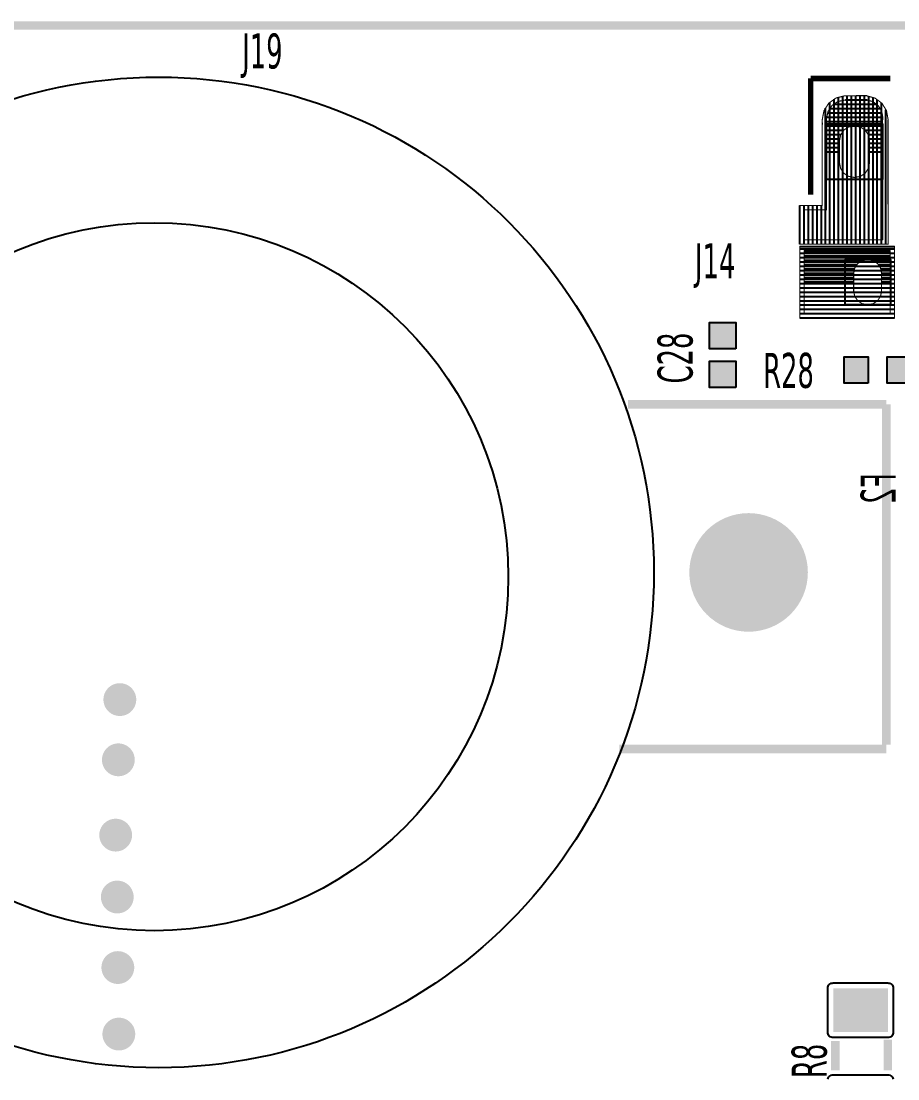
# Model space of a CAD drawing. Header units: millimetres. Extents: x 123.5 to 144.3, y 105.4 to 121.6.
# Drawn here: x 133.332 to 134.534, y 109.774 to 111.224 of the extents above; entities that cross this region are included whole.
import ezdxf

# ---------------------------------------------------------------- set-up
doc = ezdxf.new("R2010")
doc.units = ezdxf.units.MM
doc.layers.add('DESC', color=250, linetype='Continuous')
doc.styles.get("Standard").update_dxf_attribs({"font": 'tahoma.ttf'})

# ---------------------------------------------------------------- blocks, each defined once
blk = doc.blocks.new('RPAD')
blk.add_trace([(-0.5, -0.5), (-0.5, 0.5), (0.5, -0.5), (0.5, 0.5)])
blk = doc.blocks.new('EPAD')
at = {"const_width": 0.5}
blk.add_lwpolyline([(-0.25, 0, 1), (0.25, 0, 1)], format="xyb", close=True, dxfattribs=at)
blk = doc.blocks.new('psocboardV2')
for points, const_width in [([(113.39209, 109.24163), (120.03776, 109.24163), (120.03776, 112.35581), (113.39209, 112.35581), (113.39209, 109.24163)], 0.00787), ([(113.39209, 109.24163), (120.03776, 109.24163), (120.03776, 112.35581), (113.39209, 112.35581), (113.39209, 109.24163)], 0.00787), ([(113.39209, 109.24163), (120.03776, 109.24163), (120.03776, 112.35581), (113.39209, 112.35581), (113.39209, 109.24163)], 0.00787), ([(117.64169, 112.20108), (117.64169, 112.30738)], 0.005), ([(117.64169, 112.30738), (117.71453, 112.30738)], 0.005), ([(117.64169, 112.20108), (117.64169, 112.30738)], 0.005), ([(117.64169, 112.30738), (117.71453, 112.30738)], 0.005), ([(117.64169, 112.20108), (117.64169, 112.30738)], 0.005), ([(117.64169, 112.30738), (117.71453, 112.30738)], 0.005), ([(117.63185, 112.15581), (117.71256, 112.15581), (117.71247, 112.26802), (117.71256, 112.26998), (117.71107, 112.27805), (117.70694, 112.28469), (117.7007, 112.28936), (117.69287, 112.29155), (117.69287, 112.29163), (117.67305, 112.29158), (117.66483, 112.28946), (117.65825, 112.28468), (117.6539, 112.2778), (117.65232, 112.26939), (117.65237, 112.26788), (117.65232, 112.26801), (117.65232, 112.19124), (117.63185, 112.19124), (117.63185, 112.15581)], 0.001), ([(117.63185, 112.15581), (117.71256, 112.15581), (117.71247, 112.26802), (117.71256, 112.26998), (117.71107, 112.27805), (117.70694, 112.28469), (117.7007, 112.28936), (117.69287, 112.29155), (117.69287, 112.29163), (117.67305, 112.29158), (117.66483, 112.28946), (117.65825, 112.28468), (117.6539, 112.2778), (117.65232, 112.26939), (117.65237, 112.26788), (117.65232, 112.26801), (117.65232, 112.19124), (117.63185, 112.19124), (117.63185, 112.15581)], 0.001), ([(117.63185, 112.15581), (117.71256, 112.15581), (117.71247, 112.26802), (117.71256, 112.26998), (117.71107, 112.27805), (117.70694, 112.28469), (117.7007, 112.28936), (117.69287, 112.29155), (117.69287, 112.29163), (117.67305, 112.29158), (117.66483, 112.28946), (117.65825, 112.28468), (117.6539, 112.2778), (117.65232, 112.26939), (117.65237, 112.26788), (117.65232, 112.26801), (117.65232, 112.19124), (117.63185, 112.19124), (117.63185, 112.15581)], 0.001), ([(117.70744, 112.24045), (117.69563, 112.24045), (117.69563, 112.2503), (117.69457, 112.25572), (117.69165, 112.26009), (117.68727, 112.26301), (117.68185, 112.26408), (117.67643, 112.26301), (117.67205, 112.26009), (117.66913, 112.25572), (117.66807, 112.2503), (117.66807, 112.24045), (117.65626, 112.24045), (117.65626, 112.27047), (117.65762, 112.27725), (117.6613, 112.28272), (117.66679, 112.28637), (117.67358, 112.2877), (117.67358, 112.2877), (117.69288, 112.28782), (117.69884, 112.28613), (117.70357, 112.28256), (117.7067, 112.2775), (117.70783, 112.27136), (117.70776, 112.26977), (117.70744, 112.26959), (117.70744, 112.24045)], 0.001), ([(117.70744, 112.24045), (117.69563, 112.24045), (117.69563, 112.2503), (117.69457, 112.25572), (117.69165, 112.26009), (117.68727, 112.26301), (117.68185, 112.26408), (117.67643, 112.26301), (117.67205, 112.26009), (117.66913, 112.25572), (117.66807, 112.2503), (117.66807, 112.24045), (117.65626, 112.24045), (117.65626, 112.27047), (117.65762, 112.27725), (117.6613, 112.28272), (117.66679, 112.28637), (117.67358, 112.2877), (117.67358, 112.2877), (117.69288, 112.28782), (117.69884, 112.28613), (117.70357, 112.28256), (117.7067, 112.2775), (117.70783, 112.27136), (117.70776, 112.26977), (117.70744, 112.26959), (117.70744, 112.24045)], 0.001), ([(117.70744, 112.24045), (117.69563, 112.24045), (117.69563, 112.2503), (117.69457, 112.25572), (117.69165, 112.26009), (117.68727, 112.26301), (117.68185, 112.26408), (117.67643, 112.26301), (117.67205, 112.26009), (117.66913, 112.25572), (117.66807, 112.2503), (117.66807, 112.24045), (117.65626, 112.24045), (117.65626, 112.27047), (117.65762, 112.27725), (117.6613, 112.28272), (117.66679, 112.28637), (117.67358, 112.2877), (117.67358, 112.2877), (117.69288, 112.28782), (117.69884, 112.28613), (117.70357, 112.28256), (117.7067, 112.2775), (117.70783, 112.27136), (117.70776, 112.26977), (117.70744, 112.26959), (117.70744, 112.24045)], 0.001), ([(117.63579, 112.15975), (117.70744, 112.15975), (117.70744, 112.24045), (117.69563, 112.24045), (117.69563, 112.23061), (117.69457, 112.22519), (117.69165, 112.22081), (117.68727, 112.21789), (117.68185, 112.21683), (117.67643, 112.21789), (117.67205, 112.22081), (117.66913, 112.22519), (117.66807, 112.23061), (117.66807, 112.24045), (117.65626, 112.24045), (117.65626, 112.1873), (117.63579, 112.1873), (117.63579, 112.15975)], 0.001), ([(117.63579, 112.15975), (117.70744, 112.15975), (117.70744, 112.24045), (117.69563, 112.24045), (117.69563, 112.23061), (117.69457, 112.22519), (117.69165, 112.22081), (117.68727, 112.21789), (117.68185, 112.21683), (117.67643, 112.21789), (117.67205, 112.22081), (117.66913, 112.22519), (117.66807, 112.23061), (117.66807, 112.24045), (117.65626, 112.24045), (117.65626, 112.1873), (117.63579, 112.1873), (117.63579, 112.15975)], 0.001), ([(117.63579, 112.15975), (117.70744, 112.15975), (117.70744, 112.24045), (117.69563, 112.24045), (117.69563, 112.23061), (117.69457, 112.22519), (117.69165, 112.22081), (117.68727, 112.21789), (117.68185, 112.21683), (117.67643, 112.21789), (117.67205, 112.22081), (117.66913, 112.22519), (117.66807, 112.23061), (117.66807, 112.24045), (117.65626, 112.24045), (117.65626, 112.1873), (117.63579, 112.1873), (117.63579, 112.15975)], 0.001), ([(117.63185, 112.08849), (117.71846, 112.08849), (117.71846, 112.15384), (117.63185, 112.15384), (117.63185, 112.08849)], 0.001), ([(117.63185, 112.08849), (117.71846, 112.08849), (117.71846, 112.15384), (117.63185, 112.15384), (117.63185, 112.08849)], 0.001), ([(117.63185, 112.08849), (117.71846, 112.08849), (117.71846, 112.15384), (117.63185, 112.15384), (117.63185, 112.08849)], 0.001), ([(117.63579, 112.1499), (117.71453, 112.1499), (117.71453, 112.12156), (117.70665, 112.12156), (117.70665, 112.12904), (117.70567, 112.13407), (117.70295, 112.13813), (117.69889, 112.14084), (117.69386, 112.14183), (117.68882, 112.14084), (117.68476, 112.13813), (117.68205, 112.13407), (117.68106, 112.12904), (117.68106, 112.12156), (117.63579, 112.12156), (117.63579, 112.1499)], 0.001), ([(117.63579, 112.1499), (117.71453, 112.1499), (117.71453, 112.12156), (117.70665, 112.12156), (117.70665, 112.12904), (117.70567, 112.13407), (117.70295, 112.13813), (117.69889, 112.14084), (117.69386, 112.14183), (117.68882, 112.14084), (117.68476, 112.13813), (117.68205, 112.13407), (117.68106, 112.12904), (117.68106, 112.12156), (117.63579, 112.12156), (117.63579, 112.1499)], 0.001), ([(117.63579, 112.1499), (117.71453, 112.1499), (117.71453, 112.12156), (117.70665, 112.12156), (117.70665, 112.12904), (117.70567, 112.13407), (117.70295, 112.13813), (117.69889, 112.14084), (117.69386, 112.14183), (117.68882, 112.14084), (117.68476, 112.13813), (117.68205, 112.13407), (117.68106, 112.12904), (117.68106, 112.12156), (117.63579, 112.12156), (117.63579, 112.1499)], 0.001), ([(117.63579, 112.09242), (117.71453, 112.09242), (117.71453, 112.12156), (117.70665, 112.12156), (117.70665, 112.11329), (117.70567, 112.10825), (117.70295, 112.10419), (117.69889, 112.10148), (117.69386, 112.10049), (117.68882, 112.10148), (117.68476, 112.10419), (117.68205, 112.10825), (117.68106, 112.11329), (117.68106, 112.12156), (117.63579, 112.12156), (117.63579, 112.09242)], 0.001), ([(117.63579, 112.09242), (117.71453, 112.09242), (117.71453, 112.12156), (117.70665, 112.12156), (117.70665, 112.11329), (117.70567, 112.10825), (117.70295, 112.10419), (117.69889, 112.10148), (117.69386, 112.10049), (117.68882, 112.10148), (117.68476, 112.10419), (117.68205, 112.10825), (117.68106, 112.11329), (117.68106, 112.12156), (117.63579, 112.12156), (117.63579, 112.09242)], 0.001), ([(117.63579, 112.09242), (117.71453, 112.09242), (117.71453, 112.12156), (117.70665, 112.12156), (117.70665, 112.11329), (117.70567, 112.10825), (117.70295, 112.10419), (117.69889, 112.10148), (117.69386, 112.10049), (117.68882, 112.10148), (117.68476, 112.10419), (117.68205, 112.10825), (117.68106, 112.11329), (117.68106, 112.12156), (117.63579, 112.12156), (117.63579, 112.09242)], 0.001), ([(117.47476, 112.00935), (117.71098, 112.00935)], 0.00787), ([(117.47476, 112.00935), (117.71098, 112.00935)], 0.00787), ([(117.47476, 112.00935), (117.71098, 112.00935)], 0.00787), ([(117.71098, 111.69833), (117.71098, 112.00935)], 0.00787), ([(117.71098, 111.69833), (117.71098, 112.00935)], 0.00787), ([(117.71098, 111.69833), (117.71098, 112.00935)], 0.00787), ([(117.71098, 111.69439), (117.46689, 111.69439)], 0.00787), ([(117.71098, 111.69439), (117.46689, 111.69439)], 0.00787), ([(117.71098, 111.69439), (117.46689, 111.69439)], 0.00787), ([(117.66436, 111.40056), (117.66436, 111.42756)], 0.00787), ([(117.66436, 111.40056), (117.66436, 111.42756)], 0.00787), ([(117.66436, 111.40056), (117.66436, 111.42756)], 0.00787), ([(117.71236, 111.40056), (117.71236, 111.42856)], 0.00787), ([(117.71236, 111.40056), (117.71236, 111.42856)], 0.00787), ([(117.71236, 111.40056), (117.71236, 111.42856)], 0.00787)]:
    blk.add_lwpolyline(points, dxfattribs=dict(const_width=const_width))
for points in [[(117.66335, 112.15581), (117.66335, 112.28838)], [(117.66335, 112.15581), (117.66335, 112.28838)], [(117.66335, 112.15581), (117.66335, 112.28838)], [(117.66728, 112.15581), (117.66728, 112.2901)], [(117.66728, 112.15581), (117.66728, 112.2901)], [(117.66728, 112.15581), (117.66728, 112.2901)], [(117.67122, 112.15581), (117.67122, 112.29111)], [(117.67122, 112.15581), (117.67122, 112.29111)], [(117.67122, 112.15581), (117.67122, 112.29111)], [(117.67358, 112.2877), (117.69331, 112.2877)], [(117.67358, 112.2877), (117.69331, 112.2877)], [(117.67358, 112.2877), (117.69331, 112.2877)], [(117.67516, 112.15581), (117.67516, 112.29159)], [(117.67516, 112.15581), (117.67516, 112.29159)], [(117.67516, 112.15581), (117.67516, 112.29159)], [(117.67909, 112.15581), (117.67909, 112.2916)], [(117.67909, 112.15581), (117.67909, 112.2916)], [(117.67909, 112.15581), (117.67909, 112.2916)], [(117.68303, 112.15581), (117.68303, 112.29161)], [(117.68303, 112.15581), (117.68303, 112.29161)], [(117.68303, 112.15581), (117.68303, 112.29161)], [(117.68697, 112.15581), (117.68697, 112.29162)], [(117.68697, 112.15581), (117.68697, 112.29162)], [(117.68697, 112.15581), (117.68697, 112.29162)], [(117.69091, 112.15581), (117.69091, 112.29163)], [(117.69091, 112.15581), (117.69091, 112.29163)], [(117.69091, 112.15581), (117.69091, 112.29163)], [(117.69288, 112.28782), (117.69288, 112.28782)], [(117.69288, 112.28782), (117.69288, 112.28782)], [(117.69288, 112.28782), (117.69288, 112.28782)], [(117.69484, 112.15581), (117.69484, 112.291)], [(117.69484, 112.15581), (117.69484, 112.291)], [(117.69484, 112.15581), (117.69484, 112.291)], [(117.69878, 112.15581), (117.69878, 112.2899)], [(117.69878, 112.15581), (117.69878, 112.2899)], [(117.69878, 112.15581), (117.69878, 112.2899)], [(117.70272, 112.15581), (117.70272, 112.28785)], [(117.70272, 112.15581), (117.70272, 112.28785)], [(117.70272, 112.15581), (117.70272, 112.28785)], [(117.65547, 112.15581), (117.65547, 112.28028)], [(117.65547, 112.15581), (117.65547, 112.28028)], [(117.65547, 112.15581), (117.65547, 112.28028)], [(117.65935, 112.27982), (117.70527, 112.27982)], [(117.65935, 112.27982), (117.70527, 112.27982)], [(117.65935, 112.27982), (117.70527, 112.27982)], [(117.65941, 112.15581), (117.65941, 112.28552)], [(117.65941, 112.15581), (117.65941, 112.28552)], [(117.65941, 112.15581), (117.65941, 112.28552)], [(117.66286, 112.28376), (117.70198, 112.28376)], [(117.66286, 112.28376), (117.70198, 112.28376)], [(117.66286, 112.28376), (117.70198, 112.28376)], [(117.70665, 112.15581), (117.70665, 112.2849)], [(117.70665, 112.15581), (117.70665, 112.2849)], [(117.70665, 112.15581), (117.70665, 112.2849)], [(117.71059, 112.15581), (117.71059, 112.27882)], [(117.71059, 112.15581), (117.71059, 112.27882)], [(117.71059, 112.15581), (117.71059, 112.27882)], [(117.65656, 112.27195), (117.70773, 112.27195)], [(117.65656, 112.27195), (117.70773, 112.27195)], [(117.65656, 112.27195), (117.70773, 112.27195)], [(117.65735, 112.27589), (117.707, 112.27589)], [(117.65735, 112.27589), (117.707, 112.27589)], [(117.65735, 112.27589), (117.707, 112.27589)], [(117.71256, 112.26998), (117.71256, 112.26998)], [(117.71256, 112.26998), (117.71256, 112.26998)], [(117.71256, 112.26998), (117.71256, 112.26998)], [(117.65626, 112.26801), (117.70744, 112.26801)], [(117.65626, 112.26801), (117.70744, 112.26801)], [(117.65626, 112.26801), (117.70744, 112.26801)], [(117.65626, 112.26408), (117.70744, 112.26408)], [(117.65626, 112.26408), (117.70744, 112.26408)], [(117.65626, 112.26408), (117.70744, 112.26408)], [(117.65626, 112.26014), (117.67212, 112.26014)], [(117.65626, 112.26014), (117.67212, 112.26014)], [(117.65626, 112.26014), (117.67212, 112.26014)], [(117.69158, 112.26014), (117.70744, 112.26014)], [(117.69158, 112.26014), (117.70744, 112.26014)], [(117.69158, 112.26014), (117.70744, 112.26014)], [(117.65626, 112.2562), (117.66946, 112.2562)], [(117.65626, 112.2562), (117.66946, 112.2562)], [(117.65626, 112.2562), (117.66946, 112.2562)], [(117.65626, 112.25226), (117.66846, 112.25226)], [(117.65626, 112.25226), (117.66846, 112.25226)], [(117.65626, 112.25226), (117.66846, 112.25226)], [(117.69424, 112.2562), (117.70744, 112.2562)], [(117.69424, 112.2562), (117.70744, 112.2562)], [(117.69424, 112.2562), (117.70744, 112.2562)], [(117.69524, 112.25226), (117.70744, 112.25226)], [(117.69524, 112.25226), (117.70744, 112.25226)], [(117.69524, 112.25226), (117.70744, 112.25226)], [(117.65626, 112.24833), (117.66807, 112.24833)], [(117.65626, 112.24833), (117.66807, 112.24833)], [(117.65626, 112.24833), (117.66807, 112.24833)], [(117.65626, 112.24439), (117.66807, 112.24439)], [(117.65626, 112.24439), (117.66807, 112.24439)], [(117.65626, 112.24439), (117.66807, 112.24439)], [(117.65626, 112.24045), (117.66807, 112.24045)], [(117.65626, 112.24045), (117.66807, 112.24045)], [(117.65626, 112.24045), (117.66807, 112.24045)], [(117.65941, 112.15975), (117.65941, 112.24045)], [(117.65941, 112.15975), (117.65941, 112.24045)], [(117.65941, 112.15975), (117.65941, 112.24045)], [(117.66335, 112.15975), (117.66335, 112.24045)], [(117.66335, 112.15975), (117.66335, 112.24045)], [(117.66335, 112.15975), (117.66335, 112.24045)], [(117.66728, 112.15975), (117.66728, 112.24045)], [(117.66728, 112.15975), (117.66728, 112.24045)], [(117.66728, 112.15975), (117.66728, 112.24045)], [(117.69563, 112.24833), (117.70744, 112.24833)], [(117.69563, 112.24833), (117.70744, 112.24833)], [(117.69563, 112.24833), (117.70744, 112.24833)], [(117.69563, 112.24439), (117.70744, 112.24439)], [(117.69563, 112.24439), (117.70744, 112.24439)], [(117.69563, 112.24439), (117.70744, 112.24439)], [(117.69563, 112.24045), (117.70744, 112.24045)], [(117.69563, 112.24045), (117.70744, 112.24045)], [(117.69563, 112.24045), (117.70744, 112.24045)], [(117.69878, 112.15975), (117.69878, 112.24045)], [(117.69878, 112.15975), (117.69878, 112.24045)], [(117.69878, 112.15975), (117.69878, 112.24045)], [(117.70272, 112.15975), (117.70272, 112.24045)], [(117.70272, 112.15975), (117.70272, 112.24045)], [(117.70272, 112.15975), (117.70272, 112.24045)], [(117.70665, 112.15975), (117.70665, 112.24045)], [(117.70665, 112.15975), (117.70665, 112.24045)], [(117.70665, 112.15975), (117.70665, 112.24045)], [(117.70744, 112.15975), (117.70744, 112.24045)], [(117.70744, 112.15975), (117.70744, 112.24045)], [(117.70744, 112.15975), (117.70744, 112.24045)], [(117.67122, 112.15975), (117.67122, 112.22206)], [(117.67122, 112.15975), (117.67122, 112.22206)], [(117.67122, 112.15975), (117.67122, 112.22206)], [(117.69091, 112.15975), (117.69091, 112.22032)], [(117.69091, 112.15975), (117.69091, 112.22032)], [(117.69091, 112.15975), (117.69091, 112.22032)], [(117.69484, 112.15975), (117.69484, 112.22659)], [(117.69484, 112.15975), (117.69484, 112.22659)], [(117.69484, 112.15975), (117.69484, 112.22659)], [(117.67516, 112.15975), (117.67516, 112.21874)], [(117.67516, 112.15975), (117.67516, 112.21874)], [(117.67516, 112.15975), (117.67516, 112.21874)], [(117.67909, 112.15975), (117.67909, 112.21737)], [(117.67909, 112.15975), (117.67909, 112.21737)], [(117.67909, 112.15975), (117.67909, 112.21737)], [(117.68303, 112.15975), (117.68303, 112.21706)], [(117.68303, 112.15975), (117.68303, 112.21706)], [(117.68303, 112.15975), (117.68303, 112.21706)], [(117.68697, 112.15975), (117.68697, 112.21783)], [(117.68697, 112.15975), (117.68697, 112.21783)], [(117.68697, 112.15975), (117.68697, 112.21783)], [(117.63185, 112.15581), (117.63185, 112.19124)], [(117.63185, 112.15581), (117.63185, 112.19124)], [(117.63185, 112.15581), (117.63185, 112.19124)], [(117.63579, 112.15581), (117.63579, 112.19124)], [(117.63579, 112.15581), (117.63579, 112.19124)], [(117.63579, 112.15581), (117.63579, 112.19124)], [(117.63972, 112.15581), (117.63972, 112.19124)], [(117.63972, 112.15581), (117.63972, 112.19124)], [(117.63972, 112.15581), (117.63972, 112.19124)], [(117.64366, 112.15581), (117.64366, 112.19124)], [(117.64366, 112.15581), (117.64366, 112.19124)], [(117.64366, 112.15581), (117.64366, 112.19124)], [(117.6476, 112.15581), (117.6476, 112.19124)], [(117.6476, 112.15581), (117.6476, 112.19124)], [(117.6476, 112.15581), (117.6476, 112.19124)], [(117.65154, 112.15581), (117.65154, 112.19124)], [(117.65154, 112.15581), (117.65154, 112.19124)], [(117.65154, 112.15581), (117.65154, 112.19124)], [(117.63579, 112.15975), (117.63579, 112.1873)], [(117.63579, 112.15975), (117.63579, 112.1873)], [(117.63579, 112.15975), (117.63579, 112.1873)], [(117.63972, 112.15975), (117.63972, 112.1873)], [(117.63972, 112.15975), (117.63972, 112.1873)], [(117.63972, 112.15975), (117.63972, 112.1873)], [(117.64366, 112.15975), (117.64366, 112.1873)], [(117.64366, 112.15975), (117.64366, 112.1873)], [(117.64366, 112.15975), (117.64366, 112.1873)], [(117.6476, 112.15975), (117.6476, 112.1873)], [(117.6476, 112.15975), (117.6476, 112.1873)], [(117.6476, 112.15975), (117.6476, 112.1873)], [(117.65154, 112.15975), (117.65154, 112.1873)], [(117.65154, 112.15975), (117.65154, 112.1873)], [(117.65154, 112.15975), (117.65154, 112.1873)], [(117.65547, 112.15975), (117.65547, 112.1873)], [(117.65547, 112.15975), (117.65547, 112.1873)], [(117.65547, 112.15975), (117.65547, 112.1873)], [(117.63185, 112.15384), (117.71846, 112.15384)], [(117.63185, 112.15384), (117.71846, 112.15384)], [(117.63185, 112.15384), (117.71846, 112.15384)], [(117.71256, 112.15581), (117.71256, 112.15581)], [(117.71256, 112.15581), (117.71256, 112.15581)], [(117.71256, 112.15581), (117.71256, 112.15581)], [(117.63185, 112.15148), (117.71846, 112.15148)], [(117.63185, 112.15148), (117.71846, 112.15148)], [(117.63185, 112.15148), (117.71846, 112.15148)], [(117.63185, 112.14754), (117.71846, 112.14754)], [(117.63185, 112.14754), (117.71846, 112.14754)], [(117.63185, 112.14754), (117.71846, 112.14754)], [(117.63185, 112.1436), (117.71846, 112.1436)], [(117.63185, 112.1436), (117.71846, 112.1436)], [(117.63185, 112.1436), (117.71846, 112.1436)], [(117.63579, 112.1499), (117.71453, 112.1499)], [(117.63579, 112.1499), (117.71453, 112.1499)], [(117.63579, 112.1499), (117.71453, 112.1499)], [(117.63579, 112.14912), (117.71453, 112.14912)], [(117.63579, 112.14912), (117.71453, 112.14912)], [(117.63579, 112.14912), (117.71453, 112.14912)], [(117.63579, 112.14518), (117.71453, 112.14518)], [(117.63579, 112.14518), (117.71453, 112.14518)], [(117.63579, 112.14518), (117.71453, 112.14518)], [(117.63185, 112.13967), (117.71846, 112.13967)], [(117.63185, 112.13967), (117.71846, 112.13967)], [(117.63185, 112.13967), (117.71846, 112.13967)], [(117.63185, 112.13573), (117.71846, 112.13573)], [(117.63185, 112.13573), (117.71846, 112.13573)], [(117.63185, 112.13573), (117.71846, 112.13573)], [(117.63579, 112.14124), (117.69085, 112.14124)], [(117.63579, 112.14124), (117.69085, 112.14124)], [(117.63579, 112.14124), (117.69085, 112.14124)], [(117.63579, 112.1373), (117.68421, 112.1373)], [(117.63579, 112.1373), (117.68421, 112.1373)], [(117.63579, 112.1373), (117.68421, 112.1373)], [(117.63579, 112.13337), (117.68191, 112.13337)], [(117.63579, 112.13337), (117.68191, 112.13337)], [(117.63579, 112.13337), (117.68191, 112.13337)], [(117.69687, 112.14124), (117.71453, 112.14124)], [(117.69687, 112.14124), (117.71453, 112.14124)], [(117.69687, 112.14124), (117.71453, 112.14124)], [(117.70351, 112.1373), (117.71453, 112.1373)], [(117.70351, 112.1373), (117.71453, 112.1373)], [(117.70351, 112.1373), (117.71453, 112.1373)], [(117.7058, 112.13337), (117.71453, 112.13337)], [(117.7058, 112.13337), (117.71453, 112.13337)], [(117.7058, 112.13337), (117.71453, 112.13337)], [(117.63185, 112.13179), (117.71846, 112.13179)], [(117.63185, 112.13179), (117.71846, 112.13179)], [(117.63185, 112.13179), (117.71846, 112.13179)], [(117.63185, 112.12786), (117.71846, 112.12786)], [(117.63185, 112.12786), (117.71846, 112.12786)], [(117.63185, 112.12786), (117.71846, 112.12786)], [(117.63185, 112.12392), (117.71846, 112.12392)], [(117.63185, 112.12392), (117.71846, 112.12392)], [(117.63185, 112.12392), (117.71846, 112.12392)], [(117.63579, 112.12943), (117.68114, 112.12943)], [(117.63579, 112.12943), (117.68114, 112.12943)], [(117.63579, 112.12943), (117.68114, 112.12943)], [(117.63579, 112.12549), (117.68106, 112.12549)], [(117.63579, 112.12549), (117.68106, 112.12549)], [(117.63579, 112.12549), (117.68106, 112.12549)], [(117.70658, 112.12943), (117.71453, 112.12943)], [(117.70658, 112.12943), (117.71453, 112.12943)], [(117.70658, 112.12943), (117.71453, 112.12943)], [(117.70665, 112.12549), (117.71453, 112.12549)], [(117.70665, 112.12549), (117.71453, 112.12549)], [(117.70665, 112.12549), (117.71453, 112.12549)], [(117.63185, 112.11998), (117.71846, 112.11998)], [(117.63185, 112.11998), (117.71846, 112.11998)], [(117.63185, 112.11998), (117.71846, 112.11998)], [(117.63185, 112.11604), (117.71846, 112.11604)], [(117.63185, 112.11604), (117.71846, 112.11604)], [(117.63185, 112.11604), (117.71846, 112.11604)], [(117.63579, 112.12156), (117.68106, 112.12156)], [(117.63579, 112.12156), (117.68106, 112.12156)], [(117.63579, 112.12156), (117.68106, 112.12156)], [(117.63579, 112.12156), (117.68106, 112.12156)], [(117.63579, 112.12156), (117.68106, 112.12156)], [(117.63579, 112.12156), (117.68106, 112.12156)], [(117.63579, 112.11998), (117.68106, 112.11998)], [(117.63579, 112.11998), (117.68106, 112.11998)], [(117.63579, 112.11998), (117.68106, 112.11998)], [(117.63579, 112.11604), (117.68106, 112.11604)], [(117.63579, 112.11604), (117.68106, 112.11604)], [(117.63579, 112.11604), (117.68106, 112.11604)], [(117.70665, 112.12156), (117.71453, 112.12156)], [(117.70665, 112.12156), (117.71453, 112.12156)], [(117.70665, 112.12156), (117.71453, 112.12156)], [(117.70665, 112.12156), (117.71453, 112.12156)], [(117.70665, 112.12156), (117.71453, 112.12156)], [(117.70665, 112.12156), (117.71453, 112.12156)], [(117.70665, 112.11998), (117.71453, 112.11998)], [(117.70665, 112.11998), (117.71453, 112.11998)], [(117.70665, 112.11998), (117.71453, 112.11998)], [(117.70665, 112.11604), (117.71453, 112.11604)], [(117.70665, 112.11604), (117.71453, 112.11604)], [(117.70665, 112.11604), (117.71453, 112.11604)], [(117.63185, 112.11211), (117.71846, 112.11211)], [(117.63185, 112.11211), (117.71846, 112.11211)], [(117.63185, 112.11211), (117.71846, 112.11211)], [(117.63185, 112.10817), (117.71846, 112.10817)], [(117.63185, 112.10817), (117.71846, 112.10817)], [(117.63185, 112.10817), (117.71846, 112.10817)], [(117.63185, 112.10423), (117.71846, 112.10423)], [(117.63185, 112.10423), (117.71846, 112.10423)], [(117.63185, 112.10423), (117.71846, 112.10423)], [(117.63579, 112.11211), (117.68129, 112.11211)], [(117.63579, 112.11211), (117.68129, 112.11211)], [(117.63579, 112.11211), (117.68129, 112.11211)], [(117.63579, 112.10817), (117.6821, 112.10817)], [(117.63579, 112.10817), (117.6821, 112.10817)], [(117.63579, 112.10817), (117.6821, 112.10817)], [(117.63579, 112.10423), (117.68473, 112.10423)], [(117.63579, 112.10423), (117.68473, 112.10423)], [(117.63579, 112.10423), (117.68473, 112.10423)], [(117.70298, 112.10423), (117.71453, 112.10423)], [(117.70298, 112.10423), (117.71453, 112.10423)], [(117.70298, 112.10423), (117.71453, 112.10423)], [(117.70561, 112.10817), (117.71453, 112.10817)], [(117.70561, 112.10817), (117.71453, 112.10817)], [(117.70561, 112.10817), (117.71453, 112.10817)], [(117.70642, 112.11211), (117.71453, 112.11211)], [(117.70642, 112.11211), (117.71453, 112.11211)], [(117.70642, 112.11211), (117.71453, 112.11211)], [(117.63185, 112.1003), (117.71846, 112.1003)], [(117.63185, 112.1003), (117.71846, 112.1003)], [(117.63185, 112.1003), (117.71846, 112.1003)], [(117.63185, 112.09636), (117.71846, 112.09636)], [(117.63185, 112.09636), (117.71846, 112.09636)], [(117.63185, 112.09636), (117.71846, 112.09636)], [(117.63579, 112.1003), (117.71453, 112.1003)], [(117.63579, 112.1003), (117.71453, 112.1003)], [(117.63579, 112.1003), (117.71453, 112.1003)], [(117.63579, 112.09636), (117.71453, 112.09636)], [(117.63579, 112.09636), (117.71453, 112.09636)], [(117.63579, 112.09636), (117.71453, 112.09636)], [(117.63185, 112.09242), (117.71846, 112.09242)], [(117.63185, 112.09242), (117.71846, 112.09242)], [(117.63185, 112.09242), (117.71846, 112.09242)], [(117.63185, 112.08849), (117.71846, 112.08849)], [(117.63185, 112.08849), (117.71846, 112.08849)], [(117.63185, 112.08849), (117.71846, 112.08849)], [(117.63579, 112.09242), (117.71453, 112.09242)], [(117.63579, 112.09242), (117.71453, 112.09242)], [(117.63579, 112.09242), (117.71453, 112.09242)], [(117.65746, 111.39258), (117.65775, 111.39352), (117.6582, 111.39437), (117.65881, 111.39511), (117.65954, 111.39572), (117.66039, 111.39617), (117.66134, 111.39646), (117.66236, 111.39656), (117.71236, 111.39656), (117.71338, 111.39646), (117.71433, 111.39617), (117.71518, 111.39572), (117.71592, 111.39511), (117.71652, 111.39437), (117.71698, 111.39352), (117.71726, 111.39258)]]:
    blk.add_lwpolyline(points)
for points in [[(117.70744, 112.21486), (117.65626, 112.21486), (117.65626, 112.26604), (117.70744, 112.26604), (117.70744, 112.21486)], [(117.71472, 112.10049), (117.67339, 112.10049), (117.67339, 112.14183), (117.71472, 112.14183), (117.71472, 112.10049)], [(117.57338, 112.06034), (117.54938, 112.06034), (117.54938, 112.08434), (117.57338, 112.08434), (117.57338, 112.06034)], [(117.57338, 112.02491), (117.54938, 112.02491), (117.54938, 112.04891), (117.57338, 112.04891), (117.57338, 112.02491)], [(117.69442, 112.02885), (117.67242, 112.02885), (117.67242, 112.05285), (117.69442, 112.05285), (117.69442, 112.02885)], [(117.7338, 112.02885), (117.7118, 112.02885), (117.7118, 112.05285), (117.7338, 112.05285), (117.7338, 112.02885)], [(117.65736, 111.43556), (117.65736, 111.47556), (117.65746, 111.47658), (117.65775, 111.47752), (117.6582, 111.47837), (117.65881, 111.47911), (117.65954, 111.47972), (117.66039, 111.48017), (117.66134, 111.48046), (117.66236, 111.48056), (117.71236, 111.48056), (117.71338, 111.48046), (117.71433, 111.48017), (117.71518, 111.47972), (117.71592, 111.47911), (117.71652, 111.47837), (117.71698, 111.47752), (117.71726, 111.47658), (117.71736, 111.47556), (117.71736, 111.43556), (117.71726, 111.43453), (117.71698, 111.43359), (117.71652, 111.43274), (117.71592, 111.432), (117.71518, 111.4314), (117.71433, 111.43094), (117.71338, 111.43066), (117.71236, 111.43056), (117.66236, 111.43056), (117.66134, 111.43066), (117.66039, 111.43094), (117.65954, 111.4314), (117.65881, 111.432), (117.6582, 111.43274), (117.65775, 111.43359), (117.65746, 111.43453), (117.65736, 111.43556)]]:
    blk.add_lwpolyline(points, close=True)
for centre, radius in [((117.04563, 111.85581), 0.45276), ((117.04563, 111.85581), 0.45276), ((117.04563, 111.85581), 0.45276), ((117.04169, 111.85187), 0.32362), ((117.04169, 111.85187), 0.32362), ((117.04169, 111.85187), 0.32362)]:
    blk.add_circle(centre, radius)
for p, xscale, yscale, rotation in [((117.56138, 112.07234), 0.024, 0.024, 180), ((117.56138, 112.03691), 0.024, 0.024, 180), ((117.68342, 112.04085), 0.022, 0.024, 180), ((117.72279, 112.04085), 0.022, 0.024, 180), ((117.68736, 111.45556), 0.04, 0.05, 90)]:
    blk.add_blockref('RPAD', p, dxfattribs=dict(xscale=xscale, yscale=yscale, rotation=rotation))
for p, xscale, yscale in [((117.585, 111.85581), 0.108425, 0.108425), ((117.01007, 111.73955), 0.03, 0.03), ((117.00871, 111.68449), 0.03, 0.03), ((117.00626, 111.61565), 0.03, 0.03), ((117.00773, 111.55907), 0.03, 0.03), ((117.00824, 111.4946), 0.03, 0.03), ((117.00915, 111.43378), 0.03, 0.03)]:
    blk.add_blockref('EPAD', p, dxfattribs=dict(xscale=xscale, yscale=yscale))
at = {"width": 0.625}
for s, p in [('J19', (117.12193, 112.3165)), ('J19', (117.12193, 112.3165)), ('J19', (117.12193, 112.3165)), ('J14', (117.53591, 112.12465)), ('J14', (117.53591, 112.12465)), ('J14', (117.53591, 112.12465)), ('R28', (117.59831, 112.02453)), ('R28', (117.59831, 112.02453)), ('R28', (117.59831, 112.02453))]:
    blk.add_text(s, height=0.032, dxfattribs=at).set_placement(p)
for s, p in [('C28', (117.53376, 112.02856)), ('C28', (117.53376, 112.02856)), ('C28', (117.53376, 112.02856)), ('R8', (117.65642, 111.39356)), ('R8', (117.65642, 111.39356)), ('R8', (117.65642, 111.39356))]:
    blk.add_text(s, height=0.032, rotation=90, dxfattribs=at).set_placement(p)
at = {"text_generation_flag": 2, "width": 0.625}
blk.add_text('F2', height=0.032, rotation=90, dxfattribs=at).set_placement((117.71943, 111.94667))
blk.add_text('F2', height=0.032, rotation=90, dxfattribs=at).set_placement((117.71943, 111.94667))
blk.add_text('F2', height=0.032, rotation=90, dxfattribs=at).set_placement((117.71943, 111.94667))

msp = doc.modelspace()

# ---------------------------------------------------------------- block references
at = {"layer": 'DESC', "xscale": 1.5, "yscale": 1.5, "zscale": 1.5}
msp.add_blockref('psocboardV2', (-42.0481, -57.3152), dxfattribs=at)

doc.saveas('drawing.dxf')
